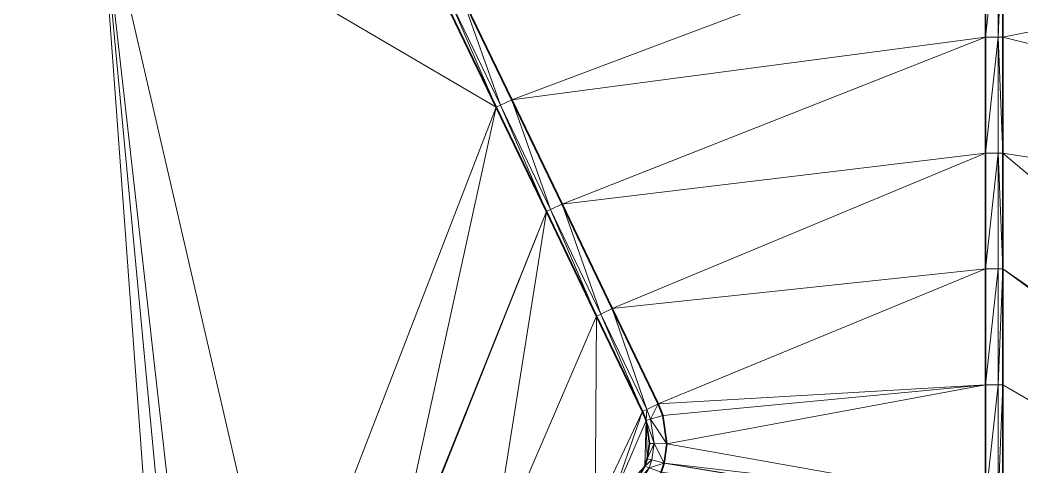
# Model space of a CAD drawing. Header units: metres. Extents: x 246428 to 246884, y 7418966 to 7419490.
# Drawn here: x 246598.17 to 246606.83, y 7419311.95 to 7419315.81 of the extents above; entities that cross this region are included whole.
import ezdxf

# ---------------------------------------------------------------- set-up
doc = ezdxf.new("R2010")
doc.units = ezdxf.units.M
doc.linetypes.add('blank name', pattern=[0])
doc.layers.add('_12D_UNMAPPED', color=7, linetype='Continuous')
for name, color, linetype, lineweight, true_color in [('KERB_BACK', 7, 'Continuous', 35, 0x5fd2ff), ('KERB_LINE', 7, 'Continuous', 18, 0xb9b9b9), ('KERB_LIP', 7, 'Continuous', 35, 0x5fd2ff), ('KERB_TOP', 7, 'Continuous', 18, 0xb9b9b9)]:
    doc.layers.add(name, color=color, linetype=linetype, lineweight=lineweight, true_color=true_color)

msp = doc.modelspace()

# ---------------------------------------------------------------- linework, layer by layer
at = {"layer": '_12D_UNMAPPED', "color": 3, "linetype": 'blank name', "lineweight": 0}
for points in [[(246592.3841, 7419309.4481, 32.9076), (246592.8955, 7419318.1164, 32.7832), (246598.8569, 7419317.0706, 33.0958)], [(246606.6648, 7419315.6627, 33.3276), (246606.6648, 7419316.6627, 33.3249), (246617.8148, 7419317.9083, 33.6378)], [(246606.6648, 7419315.6627, 33.3276), (246617.8148, 7419317.9083, 33.6378), (246617.8148, 7419312.9083, 33.6515)], [(246599.3963, 7419309.6733, 33.1384), (246592.3841, 7419309.4481, 32.9076), (246598.8569, 7419317.0706, 33.0958)], [(246602.2868, 7419315.0577, 33.2051), (246600.4307, 7419310.2616, 33.1655), (246598.8569, 7419317.0706, 33.0958)], [(246601.8529, 7419315.9587, 33.1903), (246602.2868, 7419315.0577, 33.2051), (246598.8569, 7419317.0706, 33.0958)], [(246599.5375, 7419309.8142, 33.1421), (246599.3963, 7419309.6733, 33.1384), (246598.8569, 7419317.0706, 33.0958)], [(246600.4307, 7419310.2616, 33.1655), (246599.666, 7419309.893, 33.1448), (246598.8569, 7419317.0706, 33.0958)], [(246599.666, 7419309.893, 33.1448), (246599.5375, 7419309.8142, 33.1421), (246598.8569, 7419317.0706, 33.0958)], [(246601.9881, 7419316.0237, 33.3403), (246606.5148, 7419316.6627, 33.4749), (246602.422, 7419315.1228, 33.3551)], [(246606.5148, 7419316.6627, 33.4749), (246606.5148, 7419315.6627, 33.4776), (246602.422, 7419315.1228, 33.3551)], [(246606.6248, 7419316.6627, 33.4749), (246606.6248, 7419315.6627, 33.4776), (246606.5148, 7419315.6627, 33.4776)], [(246606.6248, 7419316.6627, 33.4749), (246606.5148, 7419315.6627, 33.4776), (246606.5148, 7419316.6627, 33.4749)], [(246606.6648, 7419316.6627, 33.3249), (246606.6648, 7419315.6627, 33.3276), (246606.6248, 7419315.6627, 33.4776)], [(246606.6648, 7419316.6627, 33.3249), (246606.6248, 7419315.6627, 33.4776), (246606.6248, 7419316.6627, 33.4749)], [(246602.3229, 7419315.075, 33.3551), (246601.889, 7419315.976, 33.3403), (246601.9881, 7419316.0237, 33.3403)], [(246602.3229, 7419315.075, 33.3551), (246601.9881, 7419316.0237, 33.3403), (246602.422, 7419315.1228, 33.3551)], [(246602.2868, 7419315.0577, 33.2051), (246601.8529, 7419315.9587, 33.1903), (246601.889, 7419315.976, 33.3403)], [(246602.2868, 7419315.0577, 33.2051), (246601.889, 7419315.976, 33.3403), (246602.3229, 7419315.075, 33.3551)], [(246602.422, 7419315.1228, 33.3551), (246606.5148, 7419315.6627, 33.4776), (246602.8559, 7419314.2218, 33.3698)], [(246606.5148, 7419315.6627, 33.4776), (246606.5148, 7419314.6627, 33.4803), (246602.8559, 7419314.2218, 33.3698)], [(246606.6248, 7419315.6627, 33.4776), (246606.6248, 7419314.6627, 33.4803), (246606.5148, 7419314.6627, 33.4803)], [(246606.6248, 7419315.6627, 33.4776), (246606.5148, 7419314.6627, 33.4803), (246606.5148, 7419315.6627, 33.4776)], [(246606.6648, 7419315.6627, 33.3276), (246606.6648, 7419314.6627, 33.3303), (246606.6248, 7419315.6627, 33.4776)], [(246606.6648, 7419314.6627, 33.3303), (246606.6248, 7419314.6627, 33.4803), (246606.6248, 7419315.6627, 33.4776)], [(246606.6648, 7419314.6627, 33.3303), (246606.6648, 7419315.6627, 33.3276), (246617.8148, 7419312.9083, 33.6515)], [(246602.7567, 7419314.1741, 33.3698), (246602.3229, 7419315.075, 33.3551), (246602.422, 7419315.1228, 33.3551)], [(246602.7567, 7419314.1741, 33.3698), (246602.422, 7419315.1228, 33.3551), (246602.8559, 7419314.2218, 33.3698)], [(246601.3315, 7419310.6959, 33.1899), (246600.4307, 7419310.2616, 33.1655), (246602.2868, 7419315.0577, 33.2051)], [(246601.3315, 7419310.6959, 33.1899), (246602.2868, 7419315.0577, 33.2051), (246602.7207, 7419314.1567, 33.2198)], [(246602.7207, 7419314.1567, 33.2198), (246602.2868, 7419315.0577, 33.2051), (246602.3229, 7419315.075, 33.3551)], [(246602.7207, 7419314.1567, 33.2198), (246602.3229, 7419315.075, 33.3551), (246602.7567, 7419314.1741, 33.3698)], [(246602.8559, 7419314.2218, 33.3698), (246606.5148, 7419314.6627, 33.4803), (246603.2897, 7419313.3208, 33.3846)], [(246606.5148, 7419314.6627, 33.4803), (246606.5148, 7419313.6627, 33.4831), (246603.2897, 7419313.3208, 33.3846)], [(246606.6248, 7419314.6627, 33.4803), (246606.6248, 7419313.6627, 33.4831), (246606.5148, 7419313.6627, 33.4831)], [(246606.6248, 7419314.6627, 33.4803), (246606.5148, 7419313.6627, 33.4831), (246606.5148, 7419314.6627, 33.4803)], [(246606.6648, 7419314.6627, 33.3303), (246606.6648, 7419313.6627, 33.3331), (246606.6248, 7419314.6627, 33.4803)], [(246606.6648, 7419313.6627, 33.3331), (246606.6248, 7419313.6627, 33.4831), (246606.6248, 7419314.6627, 33.4803)], [(246613.3214, 7419309.0665, 33.5347), (246606.6648, 7419314.6627, 33.3303), (246617.8148, 7419312.9083, 33.6515)], [(246613.3214, 7419309.0665, 33.5347), (246606.6648, 7419313.6627, 33.3331), (246606.6648, 7419314.6627, 33.3303)], [(246603.1546, 7419313.2558, 33.2346), (246602.7207, 7419314.1567, 33.2198), (246602.7567, 7419314.1741, 33.3698)], [(246603.1906, 7419313.2731, 33.3846), (246602.7567, 7419314.1741, 33.3698), (246602.8559, 7419314.2218, 33.3698)], [(246603.1546, 7419313.2558, 33.2346), (246602.7567, 7419314.1741, 33.3698), (246603.1906, 7419313.2731, 33.3846)], [(246603.1906, 7419313.2731, 33.3846), (246602.8559, 7419314.2218, 33.3698), (246603.2897, 7419313.3208, 33.3846)], [(246601.3315, 7419310.6959, 33.1899), (246602.7207, 7419314.1567, 33.2198), (246601.3316, 7419310.696, 33.1899)], [(246602.7207, 7419314.1567, 33.2198), (246601.3409, 7419310.7005, 33.1902), (246601.3316, 7419310.696, 33.1899)], [(246602.7207, 7419314.1567, 33.2198), (246602.2418, 7419311.1346, 33.2145), (246601.3409, 7419310.7005, 33.1902)], [(246602.7207, 7419314.1567, 33.2198), (246603.1546, 7419313.2558, 33.2346), (246602.2418, 7419311.1346, 33.2145)], [(246603.2897, 7419313.3208, 33.3846), (246606.5148, 7419313.6627, 33.4831), (246603.6866, 7419312.4966, 33.3981)], [(246606.5148, 7419313.6627, 33.4831), (246606.5148, 7419312.6627, 33.4858), (246603.6866, 7419312.4966, 33.3981)], [(246606.6248, 7419313.6627, 33.4831), (246606.6248, 7419312.6627, 33.4858), (246606.5148, 7419312.6627, 33.4858)], [(246606.6248, 7419313.6627, 33.4831), (246606.5148, 7419312.6627, 33.4858), (246606.5148, 7419313.6627, 33.4831)], [(246606.6648, 7419313.6627, 33.3331), (246606.6648, 7419312.6627, 33.3358), (246606.6248, 7419312.6627, 33.4858)], [(246606.6648, 7419313.6627, 33.3331), (246606.6248, 7419312.6627, 33.4858), (246606.6248, 7419313.6627, 33.4831)], [(246613.0744, 7419308.9726, 33.5277), (246606.6648, 7419312.6627, 33.3358), (246606.6648, 7419313.6627, 33.3331)], [(246613.3214, 7419309.0665, 33.5347), (246613.0744, 7419308.9726, 33.5277), (246606.6648, 7419313.6627, 33.3331)], [(246603.5875, 7419312.4489, 33.3981), (246603.1906, 7419313.2731, 33.3846), (246603.2897, 7419313.3208, 33.3846)], [(246603.5875, 7419312.4489, 33.3981), (246603.2897, 7419313.3208, 33.3846), (246603.6866, 7419312.4966, 33.3981)], [(246603.1546, 7419313.2558, 33.2346), (246603.1427, 7419311.5687, 33.2389), (246602.2418, 7419311.1346, 33.2145)], [(246603.1546, 7419313.2558, 33.2346), (246603.5515, 7419312.4316, 33.2481), (246603.1427, 7419311.5687, 33.2389)], [(246603.5515, 7419312.4316, 33.2481), (246603.1546, 7419313.2558, 33.2346), (246603.1906, 7419313.2731, 33.3846)], [(246603.5515, 7419312.4316, 33.2481), (246603.1906, 7419313.2731, 33.3846), (246603.5875, 7419312.4489, 33.3981)], [(246603.6866, 7419312.4966, 33.3981), (246606.5148, 7419312.6627, 33.4858), (246603.7259, 7419312.3977, 33.3986)], [(246603.7259, 7419312.3977, 33.3986), (246606.5148, 7419312.6627, 33.4858), (246603.7606, 7419312.1513, 33.3997)], [(246606.5148, 7419312.6627, 33.4858), (246606.5148, 7419311.6627, 33.4886), (246603.7606, 7419312.1513, 33.3997)], [(246606.6248, 7419312.6627, 33.4858), (246606.5148, 7419311.6627, 33.4886), (246606.5148, 7419312.6627, 33.4858)], [(246606.6248, 7419312.6627, 33.4858), (246606.6248, 7419311.6627, 33.4886), (246606.5148, 7419311.6627, 33.4886)], [(246606.6648, 7419312.6627, 33.3358), (246606.6248, 7419311.6627, 33.4886), (246606.6248, 7419312.6627, 33.4858)], [(246606.6648, 7419312.6627, 33.3358), (246606.6648, 7419311.6627, 33.3386), (246606.6248, 7419311.6627, 33.4886)], [(246613.0484, 7419308.9589, 33.5271), (246606.6648, 7419311.6627, 33.3386), (246606.6648, 7419312.6627, 33.3358)], [(246613.0744, 7419308.9726, 33.5277), (246613.0484, 7419308.9589, 33.5271), (246606.6648, 7419312.6627, 33.3358)], [(246603.5829, 7419312.3524, 33.2486), (246603.5515, 7419312.4316, 33.2481), (246603.5875, 7419312.4489, 33.3981)], [(246603.5829, 7419312.3524, 33.2486), (246603.5875, 7419312.4489, 33.3981), (246603.621, 7419312.3645, 33.3986)], [(246603.621, 7419312.3645, 33.3986), (246603.5875, 7419312.4489, 33.3981), (246603.6866, 7419312.4966, 33.3981)], [(246603.621, 7419312.3645, 33.3986), (246603.6866, 7419312.4966, 33.3981), (246603.7259, 7419312.3977, 33.3986)], [(246603.5515, 7419312.4316, 33.2481), (246603.2714, 7419311.6307, 33.2424), (246603.1427, 7419311.5687, 33.2389)], [(246603.5515, 7419312.4316, 33.2481), (246603.2719, 7419311.631, 33.2424), (246603.2714, 7419311.6307, 33.2424)], [(246603.5515, 7419312.4316, 33.2481), (246603.5829, 7419312.3524, 33.2486), (246603.2719, 7419311.631, 33.2424)], [(246603.5829, 7419312.3524, 33.2486), (246603.5725, 7419311.9599, 33.2494), (246603.2719, 7419311.631, 33.2424)], [(246603.5829, 7419312.3524, 33.2486), (246603.5924, 7419312.0235, 33.2504), (246603.5725, 7419311.9599, 33.2494)], [(246603.5829, 7419312.3524, 33.2486), (246603.621, 7419312.3645, 33.3986), (246603.6507, 7419312.1542, 33.3997)], [(246603.5829, 7419312.3524, 33.2486), (246603.6107, 7419312.1553, 33.2497), (246603.5924, 7419312.0235, 33.2504)], [(246603.6107, 7419312.1553, 33.2497), (246603.5829, 7419312.3524, 33.2486), (246603.6507, 7419312.1542, 33.3997)], [(246603.621, 7419312.3645, 33.3986), (246603.7259, 7419312.3977, 33.3986), (246603.7606, 7419312.1513, 33.3997)], [(246603.6507, 7419312.1542, 33.3997), (246603.621, 7419312.3645, 33.3986), (246603.7606, 7419312.1513, 33.3997)], [(246603.5924, 7419312.0235, 33.2504), (246603.6107, 7419312.1553, 33.2497), (246603.6507, 7419312.1542, 33.3997)], [(246603.5924, 7419312.0235, 33.2504), (246603.6507, 7419312.1542, 33.3997), (246603.6312, 7419312.0136, 33.4004)], [(246603.6312, 7419312.0136, 33.4004), (246603.6507, 7419312.1542, 33.3997), (246603.7378, 7419311.9866, 33.4004)], [(246603.6507, 7419312.1542, 33.3997), (246603.7606, 7419312.1513, 33.3997), (246603.7378, 7419311.9866, 33.4004)], [(246603.7606, 7419312.1513, 33.3997), (246606.5148, 7419311.6627, 33.4886), (246603.7378, 7419311.9866, 33.4004)], [(246603.5725, 7419311.9599, 33.2494), (246603.5924, 7419312.0235, 33.2504), (246603.6312, 7419312.0136, 33.4004)], [(246603.5725, 7419311.9599, 33.2494), (246603.6312, 7419312.0136, 33.4004), (246603.6099, 7419311.9458, 33.3994)], [(246603.6099, 7419311.9458, 33.3994), (246603.6312, 7419312.0136, 33.4004), (246603.7378, 7419311.9866, 33.4004)], [(246603.5725, 7419311.9599, 33.2494), (246603.4724, 7419311.7878, 33.2463), (246603.2719, 7419311.631, 33.2424)], [(246603.4724, 7419311.7878, 33.2463), (246603.5725, 7419311.9599, 33.2494), (246603.6099, 7419311.9458, 33.3994)], [(246603.6099, 7419311.9458, 33.3994), (246603.7378, 7419311.9866, 33.4004), (246603.7129, 7419311.9071, 33.3994)], [(246603.7378, 7419311.9866, 33.4004), (246606.5148, 7419311.5206, 33.4889), (246603.7129, 7419311.9071, 33.3994)], [(246606.5148, 7419311.6627, 33.4886), (246606.5148, 7419311.5344, 33.4889), (246603.7378, 7419311.9866, 33.4004)], [(246606.5148, 7419311.5344, 33.4889), (246606.5148, 7419311.5206, 33.4889), (246603.7378, 7419311.9866, 33.4004)]]:
    msp.add_3dface(points, dxfattribs=at)
at = {"layer": 'KERB_BACK'}
for points in [[(246606.5148, 7419311.6627, 33.4886), (246606.5148, 7419312.6627, 33.4858), (246606.5148, 7419313.6627, 33.4831), (246606.5148, 7419314.6627, 33.4803), (246606.5148, 7419315.6627, 33.4776), (246606.5148, 7419316.6627, 33.4749)], [(246601.9881, 7419316.0237, 33.3403), (246602.422, 7419315.1228, 33.3551), (246602.8559, 7419314.2218, 33.3698), (246603.2897, 7419313.3208, 33.3846), (246603.6866, 7419312.4966, 33.3981), (246603.7259, 7419312.3977, 33.3986), (246603.7606, 7419312.1513, 33.3997), (246603.7378, 7419311.9866, 33.4004), (246603.7129, 7419311.9071, 33.3994), (246603.5878, 7419311.692, 33.3963), (246603.3992, 7419311.5296, 33.3932), (246603.3372, 7419311.4959, 33.3924), (246603.3365, 7419311.4956, 33.3924), (246603.2078, 7419311.4336, 33.3889), (246602.3069, 7419310.9994, 33.3645), (246601.4061, 7419310.5653, 33.3402), (246601.3967, 7419310.5608, 33.3399), (246601.3966, 7419310.5608, 33.3399)]]:
    msp.add_polyline3d(points, dxfattribs=at)
at = {"layer": 'KERB_LINE'}
for points in [[(246606.6648, 7419311.6627, 33.3386), (246606.6648, 7419312.6627, 33.3358), (246606.6648, 7419313.6627, 33.3331), (246606.6648, 7419314.6627, 33.3303), (246606.6648, 7419315.6627, 33.3276), (246606.6648, 7419316.6627, 33.3249)], [(246601.8529, 7419315.9587, 33.1903), (246602.2868, 7419315.0577, 33.2051), (246602.7207, 7419314.1567, 33.2198), (246603.1546, 7419313.2558, 33.2346), (246603.5515, 7419312.4316, 33.2481), (246603.5829, 7419312.3524, 33.2486), (246603.6107, 7419312.1553, 33.2497), (246603.5924, 7419312.0235, 33.2504), (246603.5725, 7419311.9599, 33.2494), (246603.4724, 7419311.7878, 33.2463), (246603.3216, 7419311.6579, 33.2432), (246603.2719, 7419311.631, 33.2424), (246603.2714, 7419311.6307, 33.2424), (246603.1427, 7419311.5687, 33.2389), (246602.2418, 7419311.1346, 33.2145), (246601.3409, 7419310.7005, 33.1902), (246601.3316, 7419310.696, 33.1899), (246601.3315, 7419310.6959, 33.1899)]]:
    msp.add_polyline3d(points, dxfattribs=at)
at = {"layer": 'KERB_LIP'}
for points in [[(246606.6648, 7419311.6627, 33.3386), (246606.6648, 7419312.6627, 33.3358), (246606.6648, 7419313.6627, 33.3331), (246606.6648, 7419314.6627, 33.3303), (246606.6648, 7419315.6627, 33.3276), (246606.6648, 7419316.6627, 33.3249)], [(246601.8529, 7419315.9587, 33.1903), (246602.2868, 7419315.0577, 33.2051), (246602.7207, 7419314.1567, 33.2198), (246603.1546, 7419313.2558, 33.2346), (246603.5515, 7419312.4316, 33.2481), (246603.5829, 7419312.3524, 33.2486), (246603.6107, 7419312.1553, 33.2497), (246603.5924, 7419312.0235, 33.2504), (246603.5725, 7419311.9599, 33.2494), (246603.4724, 7419311.7878, 33.2463), (246603.3216, 7419311.6579, 33.2432), (246603.2719, 7419311.631, 33.2424), (246603.2714, 7419311.6307, 33.2424), (246603.1427, 7419311.5687, 33.2389), (246602.2418, 7419311.1346, 33.2145), (246601.3409, 7419310.7005, 33.1902), (246601.3316, 7419310.696, 33.1899), (246601.3315, 7419310.6959, 33.1899)]]:
    msp.add_polyline3d(points, dxfattribs=at)
at = {"layer": 'KERB_TOP'}
for points in [[(246606.6248, 7419311.6627, 33.4886), (246606.6248, 7419312.6627, 33.4858), (246606.6248, 7419313.6627, 33.4831), (246606.6248, 7419314.6627, 33.4803), (246606.6248, 7419315.6627, 33.4776), (246606.6248, 7419316.6627, 33.4749)], [(246601.889, 7419315.976, 33.3403), (246602.3229, 7419315.075, 33.3551), (246602.7567, 7419314.1741, 33.3698), (246603.1906, 7419313.2731, 33.3846), (246603.5875, 7419312.4489, 33.3981), (246603.621, 7419312.3645, 33.3986), (246603.6507, 7419312.1542, 33.3997), (246603.6312, 7419312.0136, 33.4004), (246603.6099, 7419311.9458, 33.3994), (246603.5032, 7419311.7623, 33.3963), (246603.3423, 7419311.6237, 33.3932), (246603.2893, 7419311.595, 33.3924), (246603.2887, 7419311.5947, 33.3924), (246603.16, 7419311.5327, 33.3889), (246602.2592, 7419311.0985, 33.3645), (246601.3583, 7419310.6644, 33.3402), (246601.349, 7419310.6599, 33.3399), (246601.3489, 7419310.6599, 33.3399)]]:
    msp.add_polyline3d(points, dxfattribs=at)

doc.saveas('drawing.dxf')
